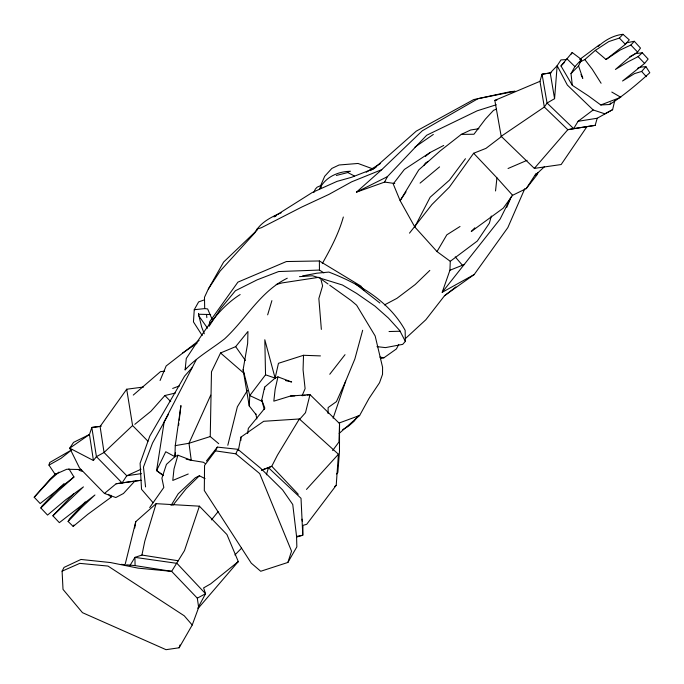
<?xml version="1.0" encoding="UTF-8"?>
<svg xmlns="http://www.w3.org/2000/svg" width="684" height="684" viewBox="0 0 684 684"><rect width="100%" height="100%" fill="white"/><g stroke="black" fill="none" stroke-linecap="round" stroke-linejoin="round"><path stroke-width="1.03" d="M285.442 380.526L291.641 381.98L277.952 376.875L275.139 389.299L273.822 401.157L290.58 396.002L310.006 394.634L339.538 423.541L339.478 451.543L337.853 472.413L336.579 473.978M198.54 313.383L198.522 315.461L207.534 328.192M218.709 443.685L210.244 436.554L211.484 371.78L220.539 352.978L235.672 346.643L247.959 331.466L247.651 343.402L243.111 369.745L249.241 405.954L255.936 414.47M328.055 413.512L328.14 407.544L336.442 401.628L345.694 381.116L354.859 358.98L362.665 330.261M149.693 507.571L163.827 487.461L161.903 478.142L166.443 464.368L174.933 456.698L175.258 445.635L180.927 405.569L179.217 420.173M339.538 423.541L338.965 441.984L332.638 450.559M320.437 355.902L303.525 355.287L303.063 369.805L305.107 388.623L302.114 395.711L305.073 395.309M524.79 188.69L507.844 227.592L474.174 274.558L442.197 292.316L449.927 270.248L450.277 261.305L477.312 241.024L489.385 223.164L491.326 216.016M249.241 405.954L249.788 395.583L243.111 369.745M204.49 299.84L198.608 301.918L194.256 309.715L193.461 321.907L202.225 335.519M296.676 537.06L302.781 535.239L302.961 525.372L306.714 524.303L336.212 485.332L338.435 454.236L299.37 418.967L263.691 421.293L240.905 437.136L238.357 450.423M614.788 100.445L612.616 109.679L597.217 118.238L595.148 125.369L586.966 126.617L561.162 164.536L534.358 168.392L501.192 136.313L544.327 107.037L547.072 103.036L554.579 98.667L557.152 65.724L560.974 59.91L566.215 59.611M287.271 278.217C260.185 291.529 246.035 319.086 224.591 338.879C211.373 349.199 196.53 357.39 185.116 369.856L186.279 358.459C201.78 335.408 216.118 309.69 240.152 294.556M495.541 190.964L496.935 177.84L473.644 153.259L449.337 187.177L431.878 204.593L409.494 233.133M163.262 475.636L156.593 470.575L165.75 451.739L174.933 456.698L175.42 452.526M178.601 425.397L178.849 423.31M209.099 325.926L209.637 321.754L237.904 282.141L286.374 261.544L319.377 260.963L360.913 286.109L363.897 290.486M247.617 433.528L248.343 428.364L264.862 408.186L261.758 400.08L264.605 387.17L275.113 378.098L277.952 376.875M134.714 527.997L135.765 521.67L156.114 503.663L199.412 506.177L226.943 534.546L238.288 561.564L197.941 608.598M130.063 565.335L134.953 557.375L141.93 555.049L144.786 541.215L156.114 503.663M275.113 378.098L264.811 339.751L265.537 374.798L275.113 378.098L278.465 363.298L303.525 355.287M125.052 564.787L135.765 521.67M227.806 445.267L237.365 406.8L247.497 390.316M205.149 463.495L203.447 462.264L191.246 460.281L177.908 455.202L174.001 468.933L172.787 480.433L188.237 473.995M48.974 465.103L49.718 462.512L71.743 449.833L61.013 458.357L48.974 465.103L55.19 474.405L66.741 469.258L81.533 469.549M343.334 217.016C338.777 233.432 330.646 248.754 322.301 263.545M586.966 126.617L567.823 129.686L544.327 107.037L539.975 81.328L542.044 74.197L550.227 72.949L557.152 65.724L567.352 85.073L593.173 109.953L604.844 113.818L612.616 109.679M266.375 474.816L268.479 467.719L271.762 466.266L277.482 455.091L299.37 418.967M267.658 314.845L271.899 300.644M179.131 647.782L192.23 625.005L198.668 607.469L197.308 598.167L171.641 571.354L138.185 568.156L110.577 562.564L80.96 559.452L64.022 567.412L62.099 571.166L63.014 589.386L82.465 612.667L166.032 649.68L179.131 647.782L180.037 644.935M287.878 562.453L291.546 551.193L259.706 473.593L235.809 453.808L215.417 450.859L204.559 465.453L204.302 490.531L251.284 563.18L260.715 571.268L287.878 562.453L296.847 546.858L296.557 536.393L292.752 504.51L282.595 489.898L260.613 468.215L237.895 449.311L217.35 447.105L206.414 461.016M537.966 172.488L537.333 174.411L526.218 188.63L512.607 195.282L503.227 208.175L471.259 231.525L474.816 227.815M199.412 506.177L184.483 550.62L171.641 571.354L135.064 565.6L126.566 564.822M333.108 418.206L345.694 381.116M160.065 380.526L166.152 365.983L199.112 340.35M506.767 207.312L510.486 198.557M313.794 192.563L315.341 189.083L317.145 187.151L321.3 185.364L320.386 186.219L324.686 176.284L331.851 168.426L339.067 164.998L358.04 163.459L371.942 168.563M210.732 395.147L188.998 443.275L191.246 460.281L186.151 459.161M572.303 85.312L570.995 73.59L578.561 65.929L581.494 59.517L572.217 52.531L560.983 65.946L572.303 85.312L588.24 95.777L600.8 104.968L609.624 104.507C623.894 95.375 637.343 84.021 649.8 72.735L645.91 66.622L640.455 67.16L637.608 68.28M526.218 188.63L536.153 173.36M257.201 230.029L223.642 262.04L208.304 289.067L204.482 297.301L204.687 308.604L207.637 308.929L212.151 319.368M185.116 369.856L185.928 368.103M235.809 453.808L237.895 449.311M511.615 196.103L500.158 219.025L442.197 292.316M370.164 170.649L373.866 168.623L416.257 131.14L473.636 99.599L510.743 91.588L515.146 91.263L477.936 98.693L422.302 130.781L381.766 169.649L356.45 192.153L384.639 182.081L387.332 176.711L426.671 135.252L477.252 110.782L496.285 104.772M215.417 450.859L217.35 447.105M450.277 261.305L437.008 251.575L414.769 226.926L430.151 197.248L449.465 180.148L465.436 158.705M398.746 344.445L396.412 348.934L383.955 357.766L380.398 358.621M85.261 501.894L69.486 518.917L68.109 521.456L73.188 526.432L73.923 525.021M196.043 360.169L164.203 421.746L156.593 470.575L163.373 475.354M198.001 607.743L205.551 593.729L203.601 587.898L210.629 583.888L238.288 561.564L236.664 562.872M339.17 433.425L359.647 415.47L368.941 398.575L379.517 382.758L382.536 374.345L382.578 367.257L375.157 335.964L356.62 305.192L350.909 300.37L329.731 285.219M168.529 414.179L152.532 443.027L143.469 467.069L145.555 486.923M570.995 73.59L574.919 66.596L581.494 59.517M68.109 521.456L81.199 507.802L94.948 494.977L59.346 522.653L52.907 515.813L83.431 486.88L65.852 499.662L47.547 515.078L40.852 507.998L41.972 506.066L57.798 489.368L64.082 483.605M437.008 251.575L446.823 234.834L460.016 226.489M68.913 468.822L73.957 476.987L40.159 503.552L34.2 497.225L50.317 478.911L55.874 473.508M281.192 212.801C270.915 217.119 260.082 222.676 254.73 232.97L220.026 271.189L208.304 289.067M593.173 109.953L578.074 121.307L573.628 128.626L567.823 129.686L534.358 168.392M171.051 505.485L178.225 493.78L195.265 477.783L199.42 475.773L205.055 478.638M571.234 54.096L572.217 52.531M209.244 326.003L220.949 308.262L235.407 290.743L257.184 279.824L278.636 271.548L319.454 270.06L323.9 272.89M406.022 191.888L400.123 200.651L414.769 226.926M423.747 165.613L425.516 162.98L428.227 161.373M609.624 104.507L610.778 102.831M141.357 473.61L126.771 475.756L104.053 452.5L100.095 426.483L126.702 389.23L143.554 387.016M645.91 66.622L641.635 71.435L634.572 73.59L622.543 81.003L644.602 63.424L648.124 59.063L642.285 52.779L638.104 56.635L628.092 61.782L615.403 69.46L628.528 58.149L637.616 52.078L640.489 48.085L634.299 41.288L627.083 42.682L625.723 43.477M357.929 416.154L354.03 421.327L348.062 426.491L342.701 429.595M265.537 374.798L249.788 395.583L261.963 401.269M598.03 46.546C604.776 40.296 613.582 35.235 622.987 34.32L629.271 39.852L625.381 44.357L606.033 59.491L595.319 50.385L584.82 59.551L579.562 62.227M101.317 426.158L91.827 427.466L89.467 434.485L73.539 442.386L69.725 448.182L93.434 460.503L96.418 456.647L104.053 452.5L132.585 425.542L126.702 389.23M329.756 374.259L345.018 354.68M172.855 505.322L186.176 488.658L199.42 475.773M211.424 519.908L218.128 511.632M52.907 515.813L73.539 493.874M192.341 367.368L184.56 376.183L149.787 436.153L140.092 463.29L141.537 489.299L153.088 502.706M299.336 419.66L305.5 412.683L310.006 394.634L307.048 395.036M175.369 393.035L164.895 395.523L150.933 411.264L134.816 424.328M302.55 275.926L316.837 273.207L328.876 272.078C359.177 283.749 388.974 301.105 405.15 330.346L405.347 341.384L402.696 344.36L385.468 347.609L376.987 346.643M306.483 489.411L338.435 454.236M606.033 59.491L620.285 49.975L630.862 45.041L634.299 41.288M34.2 497.225L50.394 479.715L58.918 472.105M595.319 50.385L608.734 41.604L619.371 38.065L622.987 34.32M234.903 554.955L241.606 548.123M560.983 65.946L564.522 62.347M321.377 187.1L319.539 188.938C324.968 177.737 336.87 171.864 348.951 171.333L350.49 171.231M40.852 507.998L58.371 490.881L73.957 476.987M429.826 270.419L415.179 284.553L396.891 298.361L384.519 304.902M535.264 175.275L544.353 166.802M405.526 338.477L425.85 319.744L444.361 295.95L455.869 286.921M133.269 395.078L160.492 371.634L164.664 371.198M420.07 183.124L439.573 166.879M73.188 526.432L87.663 514.419L111.047 497.277L110.817 495.165M93.434 460.503L89.467 434.485L69.725 448.182L79.481 467.882L104.447 493.438L116.143 483.759L133.859 481.151M425.388 156.405L430.185 152.472L443.719 145.453M478.843 128.729L470.729 129.969L461.307 134.389L440.077 151.002L418.762 169.914L400.123 200.651L393.214 183.919L404.389 169.444L430.185 152.472M334.544 486.606L336.212 485.332M501.654 136.415L485.991 148.36L473.644 153.259M579.664 59.457L599.287 44.896M376.209 166.947L373.866 168.623L351.533 177.31L337.015 181.38L312.22 192.537L273.788 216.794L275.849 216.358M444.412 295.727L474.174 274.558M414.983 147.086L433.331 134.449M182.457 353.149L197.035 343.265M366.222 172.24L380.578 163.476M197.308 598.167L205.551 593.729L176.951 563.351L134.953 557.375L135.064 565.6M629.776 56.695L635.598 53.617L642.285 52.779M174.933 456.698L177.908 455.202M356.45 192.153L387.332 176.711M141.024 469.241L126.771 475.756L122.085 482.93L116.143 483.759M62.099 571.166L79.78 563.36L108.029 566.078L184.235 615.788L192.23 625.005M508.041 168.503L527.099 160.312M501.192 136.313L494.831 100.386L539.975 81.328M381.766 169.649L351.627 181.841L329.004 194.359L301.781 207.038L261.45 227.695L257.03 229.063M449.927 270.248L464.598 264.4M496.447 109.158L493.549 110.304L485.366 119.144L473.944 134.244L461.307 134.389M600.8 104.968L620.824 97.282L611.804 92.058M261.835 470.088L271.762 466.266L298.301 494.327M172.667 388.435L179.559 385.861M339.161 423.003L359.647 415.47M261.493 470.182L268.479 467.719L301.02 498.311L302.781 535.239L296.557 536.393M210.244 436.554L188.998 443.275L175.258 445.635M276.199 284.476L282.159 282.902L318.71 277.336L320.659 278.311L322.6 285.852L318.855 298.498L321.352 329.414M347.404 172.026L349.456 171.496M336.306 175.463L347.823 172.539L354.338 175.968M578.074 121.307L597.217 118.238M551.27 72.803L542.044 74.197L547.072 103.036L573.628 128.626L595.148 125.369M494.831 100.386L496.892 100.086M100.095 426.483L91.827 427.466L96.418 456.647L122.085 482.93L141.058 480.313L134.902 480.997L123.462 493.497L115.81 497.533L104.447 493.438M194.256 309.715L204.687 308.604M299.472 276.635L312.528 275.772L342.428 284.997L356.62 293.393L374.969 306.133L388.418 318.051L399.712 330.509L405.347 341.384M389.034 331.535L400.294 331.227M290.58 396.002L294.778 395.899M210.646 314.537L198.548 314.247L201.66 327.029L204.294 333.809M121.256 564.334L124.445 564.625M384.639 182.081L394.771 183.509M141.93 555.049L178.456 560.794M379.877 357.099L383.955 357.766M79.036 470.259L82.029 471.285M322.104 279.765L328.038 284.005M355.423 283.826L379.902 303.038M220.539 352.978L243.897 373.225M566.882 58.73L574.919 66.596M132.585 425.542L147.949 441.214M630.862 45.041L637.616 52.078M164.895 395.523L170.752 401.636M638.104 56.635L644.602 63.424M619.371 38.065L625.381 44.357M462.735 265.614L455.211 256.842M496.935 177.84L512.607 195.282M641.635 71.435L646.354 76.694M108.534 494.335L111.047 497.277M584.82 59.551L592.199 69.187L601.099 83.251M235.672 346.643L245.385 360.451M580.998 74.53L582.802 78.352L578.561 65.929M261.758 400.08L264.263 409.348M255.825 413.76L256.825 418.933M550.227 72.949L554.579 98.667M302.029 519.165L302.337 521.234M206.534 314.435L206.833 317.598M264.605 387.17L264.631 389.23M240.905 437.136L240.939 440.325M319.377 260.963L319.454 270.06"/></g></svg>
